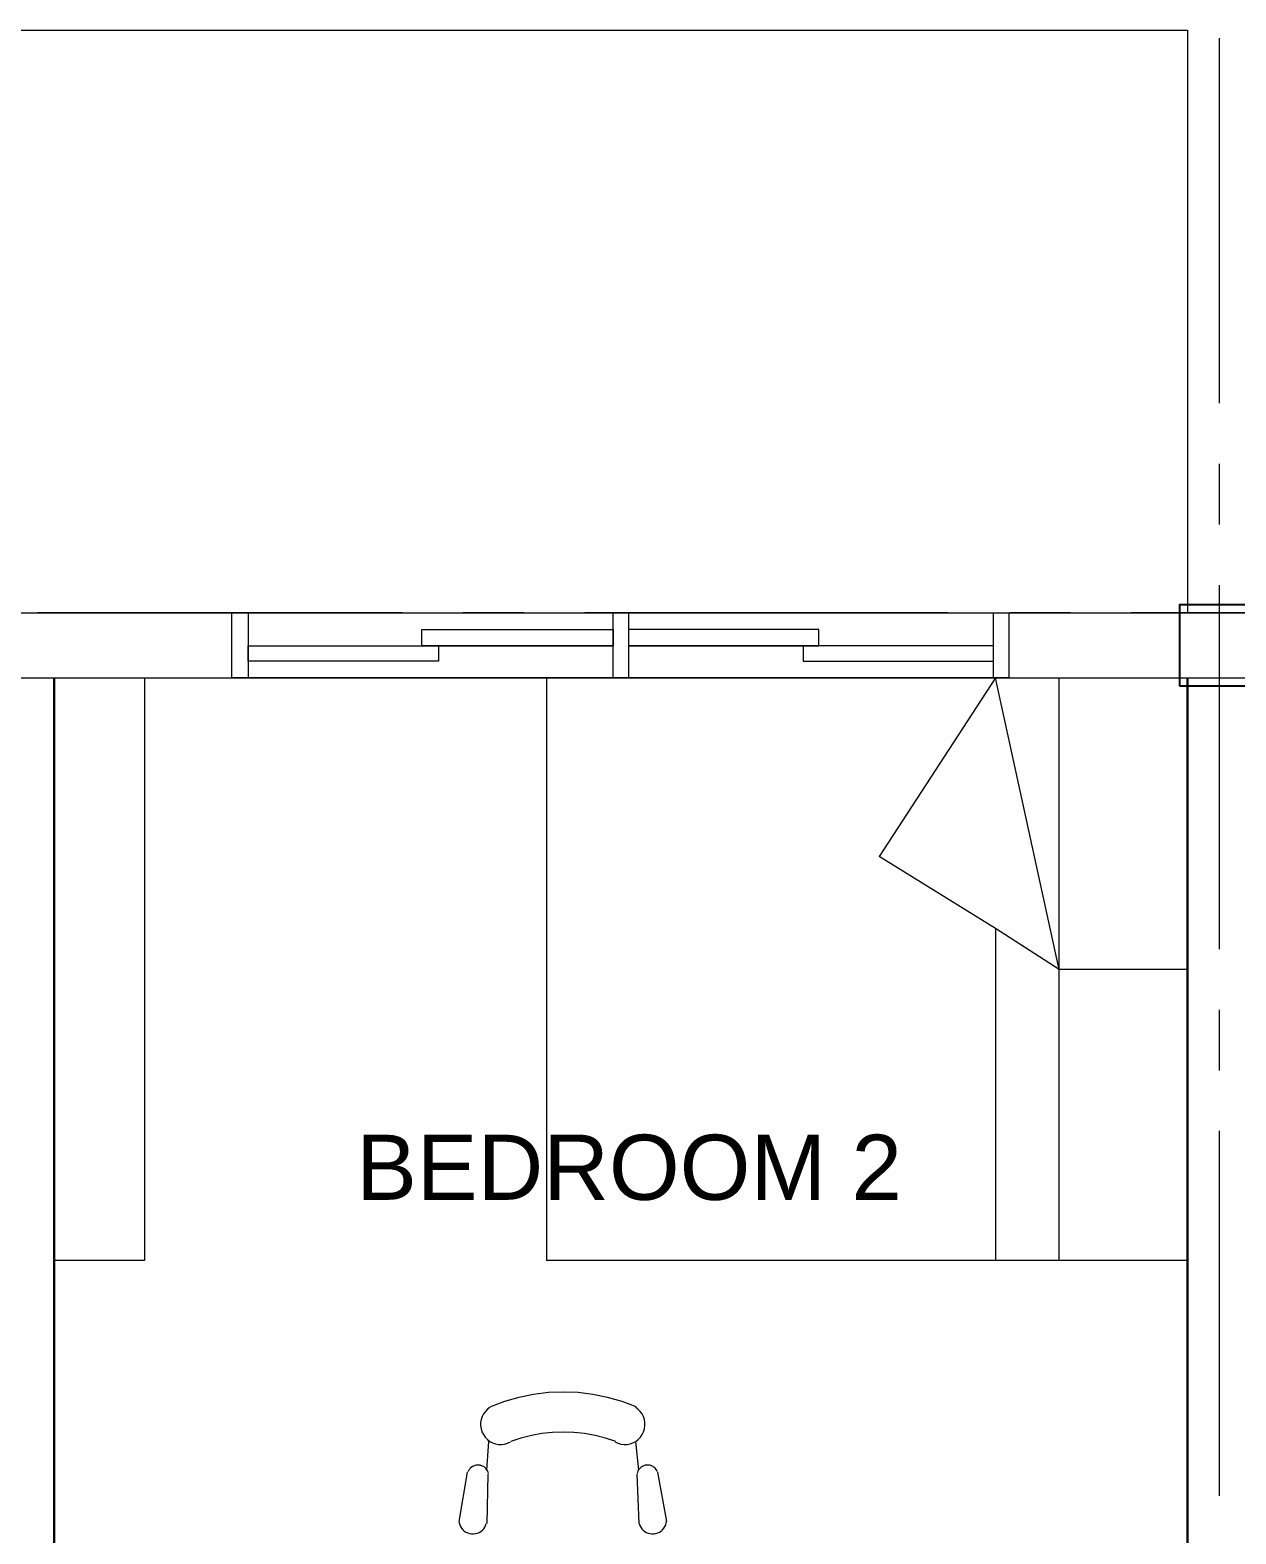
# Model space of a CAD drawing. Header units: millimetres. Extents: x -5796 to 14097, y -6464 to 19186.
# Drawn here: x 1475 to 5199, y 10026 to 14670 of the extents above; entities that cross this region are included whole.
import ezdxf

# ---------------------------------------------------------------- set-up
doc = ezdxf.new("R2010")
doc.units = ezdxf.units.MM
for name, color, linetype in [('ARCH-LINES', 7, 'Continuous'), ('ARCH-TEXT', 7, 'Continuous'), ('COLUMN', 1, 'Continuous')]:
    doc.layers.add(name, color=color, linetype=linetype)
doc.styles.add('Arial', font='arial.ttf')

msp = doc.modelspace()

# ---------------------------------------------------------------- linework, layer by layer
at = {"layer": 'ARCH-LINES', "lineweight": 9}
for points in [[(200, 14669.7), (5050, 14669.7)], [(5050, 14669.7), (5050, 12870)], [(2098.1, 12870), (4497.7, 12870), (4497.7, 12670), (2098.1, 12670), (2098.1, 12870)], [(1549, 10870.3), (1549, 12670), (1828.3, 12670), (1828.3, 10870.3), (1549, 10870.3)], [(3069.4, 12670), (3069.4, 10870.3)], [(3069.4, 12670), (4456.5, 12670)], [(4456.5, 12670), (4097.8, 12117.7)], [(4653.3, 11768.6), (4456.5, 12670)], [(4456.5, 12670), (5050, 12670)], [(4653.3, 10870.3), (4653.3, 12670)], [(5050, 10870.3), (5050, 12670)], [(4456.5, 11895.5), (4097.8, 12117.7)], [(4456.5, 11895.5), (4456.5, 10870.3)], [(4653.3, 11768.6), (4456.5, 11895.5)], [(5050, 11768.6), (4653.3, 11768.6)], [(4456.5, 10870.3), (3069.4, 10870.3)], [(5050, 10870.3), (4456.5, 10870.3)], [(3346.9, 10418.7), (3303.1, 10435), (3258.6, 10447.7), (3213.3, 10456.8), (3167.6, 10462.2), (3121.7, 10464), (3075.8, 10462.2), (3030.2, 10456.8), (2984.9, 10447.7), (2940.3, 10435), (2896.6, 10418.7)], [(2896, 10416.9), (2887.9, 10411.1), (2881, 10404.2), (2875.4, 10396.5), (2871.1, 10388.1), (2868.1, 10379.1), (2866.5, 10369.8), (2866.3, 10360.4), (2867.6, 10350.9), (2870.4, 10341.6), (2874.8, 10332.6)], [(3365.5, 10332.6), (3369.9, 10341.6), (3372.7, 10350.9), (3374, 10360.4), (3373.8, 10369.8), (3372.2, 10379.1), (3369.2, 10388.1), (3364.9, 10396.5), (3359.3, 10404.2), (3352.4, 10411.1), (3344.3, 10416.9)], [(2874.8, 10332.6), (2880.5, 10324.5), (2887.3, 10317.5), (2894.9, 10311.8), (2903.3, 10307.3), (2912.2, 10304.2), (2921.4, 10302.5), (2930.9, 10302.2), (2940.4, 10303.3), (2949.7, 10306), (2958.8, 10310.2)], [(2885.3, 10222.8), (2891.6, 10311.6)], [(3284.1, 10311.2), (3252.3, 10321.6), (3220.1, 10329.8), (3187.5, 10335.6), (3154.7, 10339), (3121.7, 10340.2), (3088.8, 10339), (3055.9, 10335.6), (3023.3, 10329.8), (2991.1, 10321.6), (2959.4, 10311.2)], [(3281.5, 10310.2), (3290.6, 10306), (3299.9, 10303.3), (3309.4, 10302.2), (3318.9, 10302.5), (3328.1, 10304.2), (3337, 10307.3), (3345.4, 10311.8), (3353, 10317.5), (3359.8, 10324.5), (3365.5, 10332.6)], [(3355, 10222.8), (3345.5, 10311.6)], [(2825, 10216.4), (2799.6, 10064.1)], [(2861.2, 10238.5), (2856.8, 10238.6), (2852.6, 10238.1), (2848.5, 10237.2), (2844.6, 10235.7), (2840.9, 10233.8), (2837.5, 10231.4), (2834.4, 10228.6), (2831.7, 10225.4), (2829.3, 10221.8), (2827.4, 10217.9)], [(2890.9, 10212.4), (2889.7, 10216.6), (2888, 10220.5), (2885.8, 10224.1), (2883.3, 10227.4), (2880.3, 10230.3), (2877, 10232.9), (2873.4, 10235), (2869.6, 10236.7), (2865.5, 10237.9), (2861.2, 10238.5)], [(3379.1, 10238.5), (3374.8, 10237.9), (3370.8, 10236.7), (3366.9, 10235), (3363.3, 10232.9), (3360, 10230.3), (3357.1, 10227.4), (3354.5, 10224.1), (3352.3, 10220.5), (3350.6, 10216.6), (3349.5, 10212.4)], [(3412.9, 10217.9), (3411, 10221.8), (3408.6, 10225.4), (3405.9, 10228.6), (3402.8, 10231.4), (3399.4, 10233.8), (3395.7, 10235.7), (3391.8, 10237.2), (3387.7, 10238.1), (3383.5, 10238.6), (3379.1, 10238.5)], [(3412.2, 10216.4), (3440.7, 10064.1)], [(2888.4, 10210.1), (2885.3, 10057.7)], [(3348.7, 10210.1), (3355, 10057.7)], [(2799.6, 10066.2), (2800.5, 10060), (2802.2, 10054.1), (2804.6, 10048.6), (2807.8, 10043.5), (2811.7, 10039), (2816.1, 10035), (2821.1, 10031.7), (2826.5, 10029), (2832.3, 10027.2), (2838.5, 10026.1)], [(2838.5, 10026.1), (2844.8, 10026), (2850.8, 10026.8), (2856.6, 10028.4), (2862.1, 10030.8), (2867.2, 10033.9), (2871.8, 10037.7), (2875.9, 10042.1), (2879.3, 10047), (2882, 10052.5), (2884, 10058.4)], [(3356.3, 10058.4), (3358.3, 10052.5), (3361, 10047), (3364.4, 10042.1), (3368.5, 10037.7), (3373.1, 10033.9), (3378.2, 10030.8), (3383.7, 10028.4), (3389.5, 10026.8), (3395.6, 10026), (3401.8, 10026.1)], [(3401.8, 10026.1), (3408, 10027.2), (3413.8, 10029), (3419.2, 10031.7), (3424.2, 10035), (3428.6, 10039), (3432.5, 10043.5), (3435.7, 10048.6), (3438.1, 10054.1), (3439.8, 10060), (3440.7, 10066.2)]]:
    msp.add_lwpolyline(points, dxfattribs=at)
at = {"layer": 'ARCH-LINES', "lineweight": 5}
for points in [[(5148.4, 13517.5), (5148.4, 14644.3)], [(5148.4, 13142.9), (5148.4, 13330.2)], [(5148.4, 11832), (5148.4, 12955.7)], [(0, 12870), (10300, 12870)], [(2625, 12870), (1498.2, 12870)], [(2999.5, 12870), (2812.3, 12870)], [(4310.4, 12870), (3186.8, 12870)], [(4688.2, 12870), (4500.9, 12870)], [(5999.1, 12870), (4875.4, 12870)], [(0, 12670), (10100, 12670)], [(5148.4, 11457.5), (5148.4, 11644.8)], [(5148.4, 10143.4), (5148.4, 11270.2)]]:
    msp.add_lwpolyline(points, dxfattribs=at)
at = {"layer": 'ARCH-LINES', "lineweight": 18}
for points in [[(2098.1, 12670), (2098.1, 12870), (2148.9, 12870), (2148.9, 12670), (2098.1, 12670)], [(3275.7, 12670), (3275.7, 12870), (3323.3, 12870), (3323.3, 12670), (3275.7, 12670)], [(4450.1, 12670), (4450.1, 12870), (4497.7, 12870), (4497.7, 12670), (4450.1, 12670)], [(3275.7, 12819.2), (3275.7, 12768.4), (2685.3, 12768.4), (2685.3, 12819.2), (3275.7, 12819.2)], [(3323.3, 12819.2), (3323.3, 12768.4), (3910.5, 12768.4), (3910.5, 12819.2), (3323.3, 12819.2)], [(2148.9, 12768.4), (3275.7, 12768.4)], [(2736.1, 12768.4), (2736.1, 12720.8), (2148.9, 12720.8), (2148.9, 12768.4), (2736.1, 12768.4)], [(4450.1, 12768.4), (3323.3, 12768.4)], [(3862.9, 12768.4), (3862.9, 12720.8), (4450.1, 12720.8), (4450.1, 12768.4), (3862.9, 12768.4)]]:
    msp.add_lwpolyline(points, dxfattribs=at)
at = {"layer": 'ARCH-LINES', "lineweight": 30}
for points in [[(1549, 9219.7), (1549, 12670)], [(5050, 12670), (5050, 3201.6)]]:
    msp.add_lwpolyline(points, dxfattribs=at)
at = {"layer": 'COLUMN'}
msp.add_lwpolyline([(5025, 12645), (5275, 12645), (5275, 12895), (5025, 12895)], close=True, dxfattribs=at)

# ---------------------------------------------------------------- texts
at = {"layer": 'ARCH-TEXT', "style": 'Arial'}
msp.add_text('BEDROOM 2', height=201.12, dxfattribs=at).set_placement((2482.2, 11057.6))

doc.saveas('drawing.dxf')
